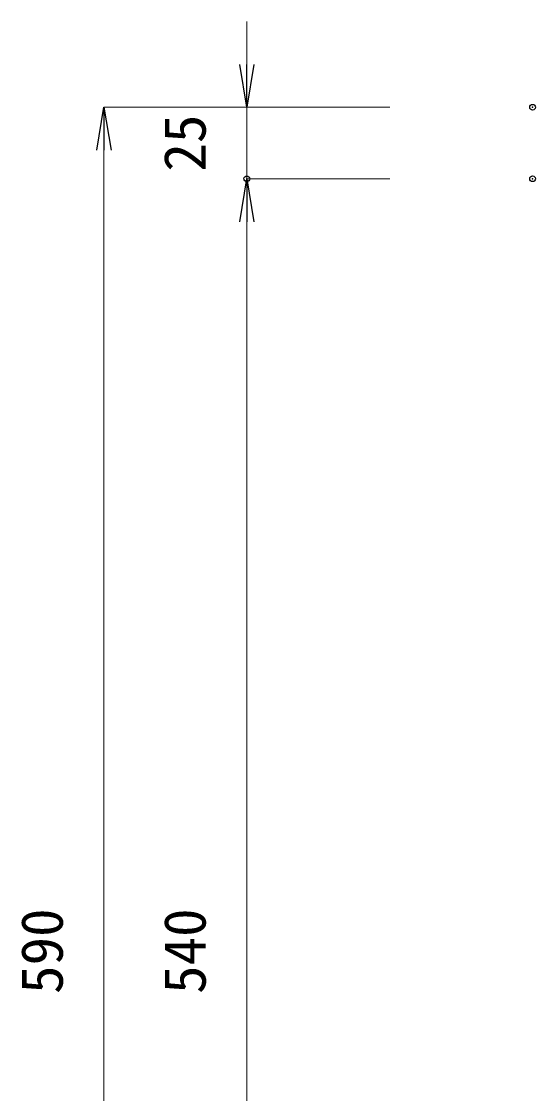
# Model space of a CAD drawing. Units: millimetres, scale not verified. Extents: x -1945 to 1945, y -1212 to 1628.
# Drawn here: x -815.5 to -636.7, y 874.8 to 1249.6 of the extents above; entities that cross this region are included whole.
import ezdxf
from ezdxf.enums import TextEntityAlignment as Align

# ---------------------------------------------------------------- set-up
doc = ezdxf.new("R2010")
doc.units = ezdxf.units.MM
doc.header["$LTSCALE"] = 10
doc.header["$PDMODE"] = 32
doc.header["$PDSIZE"] = 2
doc.layers.add('0-0_0', color=7, linetype='Continuous')
doc.layers.add('0-2_DEFPOINTS', color=7, linetype='Continuous')
doc.layers.add('0-5_SUNPO_S10', color=3, linetype='Continuous', lineweight=18)
doc.styles.add('ＭＳ ゴシック', font='')
doc.styles.get('ＭＳ ゴシック').set_extended_font_data('MS Gothic')

# ---------------------------------------------------------------- blocks, each defined once
blk = doc.blocks.new('_OPEN')
at = {"layer": '0-0_0'}
blk.add_line((0, 0), (-1, 0), dxfattribs=at)
blk.add_lwpolyline([(-1, 0.1667), (0, 0), (-1, -0.1667)], dxfattribs=at)
blk = doc.blocks.new('D13')
at = {"layer": '0-2_DEFPOINTS'}
for p in [(1308.34, 2639.64), (1208.34, 2614.64), (1308.34, 2614.64)]:
    blk.add_point(p, dxfattribs=at)
at = {"layer": '0-5_SUNPO_S10'}
for p, q in [((1208.34, 2654.64), (1208.34, 2669.64)), ((1258.34, 2639.64), (1208.34, 2639.64)), ((1208.34, 2639.64), (1208.34, 2614.64)), ((1258.34, 2614.64), (1208.34, 2614.64)), ((1208.34, 2599.64), (1208.34, 2584.64))]:
    blk.add_line(p, q, dxfattribs=at)
at = {"layer": '0-5_SUNPO_S10', "xscale": 15, "yscale": 15}
for p, rotation in [((1208.34, 2639.64), 270), ((1208.34, 2614.64), 90)]:
    blk.add_blockref('_OPEN', p, dxfattribs=dict(at, rotation=rotation))
at = {"layer": '0-5_SUNPO_S10', "color": 7, "style": 'ＭＳ ゴシック'}
blk.add_text('25', height=14.66, rotation=90, dxfattribs=at).set_placement((1198.34, 2617.14), align=Align.BOTTOM_LEFT)
blk = doc.blocks.new('D14')
at = {"layer": '0-2_DEFPOINTS'}
blk.add_point((1308.34, 2614.64), dxfattribs=at)
at = {"layer": '0-5_SUNPO_S10'}
for p, q in [((1258.34, 2614.64), (1208.34, 2614.64)), ((1208.34, 2599.64), (1208.34, 2089.64))]:
    blk.add_line(p, q, dxfattribs=at)
at = {"layer": '0-5_SUNPO_S10', "xscale": 15, "yscale": 15, "rotation": 90}
blk.add_blockref('_OPEN', (1208.34, 2614.64), dxfattribs=at)
at = {"layer": '0-5_SUNPO_S10', "color": 7, "style": 'ＭＳ ゴシック'}
blk.add_text('540', height=14.66, rotation=90, dxfattribs=at).set_placement((1198.34, 2329.64), align=Align.BOTTOM_LEFT)
blk = doc.blocks.new('D16')
at = {"layer": '0-2_DEFPOINTS'}
blk.add_point((1308.34, 2639.64), dxfattribs=at)
at = {"layer": '0-5_SUNPO_S10'}
for p, q in [((1258.34, 2639.64), (1158.34, 2639.64)), ((1158.34, 2624.64), (1158.34, 2064.64))]:
    blk.add_line(p, q, dxfattribs=at)
at = {"layer": '0-5_SUNPO_S10', "xscale": 15, "yscale": 15, "rotation": 90}
blk.add_blockref('_OPEN', (1158.34, 2639.64), dxfattribs=at)
at = {"layer": '0-5_SUNPO_S10', "color": 7, "style": 'ＭＳ ゴシック'}
blk.add_text('590', height=14.66, rotation=90, dxfattribs=at).set_placement((1148.34, 2329.64), align=Align.BOTTOM_LEFT)

msp = doc.modelspace()

# ---------------------------------------------------------------- block references
at = {"layer": '0-5_SUNPO_S10'}
for name in ['D13', 'D16', 'D14']:
    msp.add_blockref(name, (-1945, -1420), dxfattribs=at)

doc.saveas('drawing.dxf')
